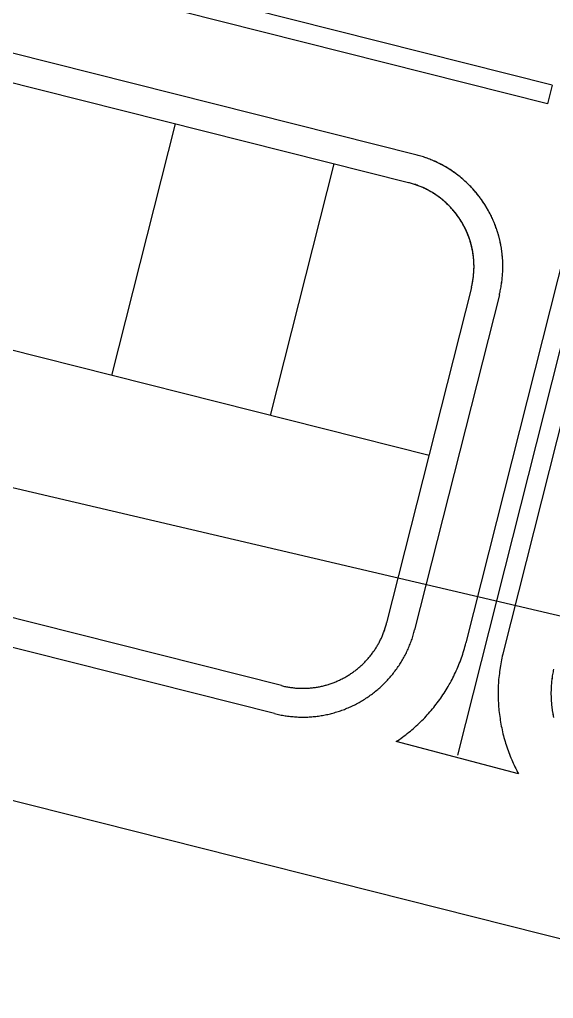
# Model space of a CAD drawing. Header units: metres. Extents: x 680594 to 684853, y 828874 to 830078.
# Drawn here: x 683230.2 to 683285.7, y 829373.6 to 829475.5 of the extents above; entities that cross this region are included whole.
import ezdxf

# ---------------------------------------------------------------- set-up
doc = ezdxf.new("R2010")
doc.units = ezdxf.units.M
doc.layers.add('PLOT_LINES', color=7, linetype='Continuous')

msp = doc.modelspace()

# ---------------------------------------------------------------- linework, layer by layer
at = {"layer": 'PLOT_LINES'}
for points in [[(683324, 829590.12), (683275.75, 829398.93)], [(683324, 829590.12), (683275.75, 829398.93)], [(683318.14, 829575.1), (683276.64, 829410.6)], [(683318.14, 829575.1), (683276.64, 829410.6)], [(683322.02, 829574.12), (683280.51, 829409.62)], [(683322.02, 829574.12), (683280.51, 829409.62)], [(683285.62, 829468.67), (683001.6, 829540.33)], [(683285.62, 829468.67), (683001.6, 829540.33)], [(683285.13, 829466.73), (683001.12, 829538.4)], [(683285.13, 829466.73), (683001.12, 829538.4)], [(683271.41, 829461.42), (683010.67, 829527.22)], [(683271.41, 829461.42), (683010.67, 829527.22)], [(682890.13, 829506.41), (683379.65, 829391.56)], [(682890.13, 829506.41), (683379.65, 829391.56)], [(683270.68, 829458.51), (683147.54, 829489.59)], [(683270.68, 829458.51), (683147.54, 829489.59)], [(684472.77, 829080.44), (682895.73, 829478.39)], [(683256.73, 829403.25), (682995.99, 829469.04)], [(683256.73, 829403.25), (682995.99, 829469.04)], [(683285.62, 829468.67), (683285.13, 829466.73)], [(683285.62, 829468.67), (683285.13, 829466.73)], [(683239.83, 829438.45), (683246.44, 829464.63)], [(683239.83, 829438.45), (683246.44, 829464.63)], [(683272.8, 829430.13), (683140.93, 829463.41)], [(683272.8, 829430.13), (683140.93, 829463.41)], [(683280.11, 829446.85), (683280.14, 829446.99), (683280.18, 829447.12), (683280.21, 829447.26), (683280.24, 829447.4), (683280.26, 829447.53), (683280.29, 829447.67), (683280.31, 829447.81), (683280.33, 829447.95), (683280.35, 829448.08), (683280.37, 829448.22), (683280.39, 829448.36), (683280.41, 829448.5), (683280.42, 829448.64), (683280.43, 829448.78), (683280.44, 829448.92), (683280.45, 829449.06), (683280.46, 829449.2), (683280.47, 829449.34), (683280.47, 829449.48), (683280.47, 829449.61), (683280.48, 829449.75), (683280.48, 829449.89), (683280.47, 829450.03), (683280.47, 829450.17), (683280.46, 829450.31), (683280.46, 829450.45), (683280.45, 829450.59), (683280.44, 829450.73), (683280.43, 829450.87), (683280.41, 829451.01), (683280.4, 829451.15), (683280.38, 829451.29), (683280.36, 829451.42), (683280.34, 829451.56), (683280.32, 829451.7), (683280.3, 829451.84), (683280.27, 829451.98), (683280.25, 829452.11), (683280.22, 829452.25), (683280.19, 829452.39), (683280.16, 829452.52), (683280.13, 829452.66), (683280.09, 829452.79), (683280.06, 829452.93), (683280.02, 829453.06), (683279.98, 829453.2), (683279.94, 829453.33), (683279.9, 829453.46), (683279.86, 829453.6), (683279.81, 829453.73), (683279.76, 829453.86), (683279.72, 829453.99), (683279.67, 829454.12), (683279.61, 829454.25), (683279.56, 829454.38), (683279.51, 829454.51), (683279.45, 829454.64), (683279.4, 829454.77), (683279.34, 829454.89), (683279.28, 829455.02), (683279.21, 829455.14), (683279.15, 829455.27), (683279.09, 829455.39), (683279.02, 829455.52), (683278.95, 829455.64), (683278.89, 829455.76), (683278.82, 829455.88), (683278.74, 829456), (683278.67, 829456.12), (683278.6, 829456.24), (683278.52, 829456.35), (683278.44, 829456.47), (683278.36, 829456.59), (683278.29, 829456.7), (683278.2, 829456.81), (683278.12, 829456.93), (683278.04, 829457.04), (683277.95, 829457.15), (683277.87, 829457.26), (683277.78, 829457.37), (683277.69, 829457.48), (683277.6, 829457.58), (683277.51, 829457.69), (683277.42, 829457.79), (683277.32, 829457.9), (683277.23, 829458), (683277.13, 829458.1), (683277.03, 829458.2), (683276.94, 829458.3), (683276.84, 829458.4), (683276.74, 829458.49), (683276.63, 829458.59), (683276.53, 829458.68), (683276.43, 829458.78), (683276.32, 829458.87), (683276.22, 829458.96), (683276.11, 829459.05), (683276, 829459.14), (683275.89, 829459.22), (683275.78, 829459.31), (683275.67, 829459.39), (683275.56, 829459.48), (683275.44, 829459.56), (683275.33, 829459.64), (683275.21, 829459.72), (683275.1, 829459.8), (683274.98, 829459.87), (683274.86, 829459.95), (683274.75, 829460.02), (683274.63, 829460.09), (683274.51, 829460.16), (683274.38, 829460.23), (683274.26, 829460.3), (683274.14, 829460.37), (683274.02, 829460.43), (683273.89, 829460.5), (683273.77, 829460.56), (683273.64, 829460.62), (683273.51, 829460.68), (683273.39, 829460.74), (683273.26, 829460.79), (683273.13, 829460.85), (683273, 829460.9), (683272.87, 829460.95), (683272.74, 829461), (683272.61, 829461.05), (683272.48, 829461.1), (683272.35, 829461.15), (683272.22, 829461.19), (683272.08, 829461.23), (683271.95, 829461.27), (683271.82, 829461.31), (683271.68, 829461.35), (683271.55, 829461.39), (683271.41, 829461.42)], [(683280.11, 829446.85), (683280.14, 829446.99), (683280.18, 829447.13), (683280.21, 829447.26), (683280.24, 829447.4), (683280.26, 829447.54), (683280.29, 829447.68), (683280.31, 829447.82), (683280.34, 829447.95), (683280.36, 829448.09), (683280.37, 829448.23), (683280.39, 829448.37), (683280.41, 829448.51), (683280.42, 829448.65), (683280.43, 829448.79), (683280.45, 829448.93), (683280.45, 829449.07), (683280.46, 829449.21), (683280.47, 829449.35), (683280.47, 829449.49), (683280.48, 829449.64), (683280.48, 829449.78), (683280.48, 829449.92), (683280.47, 829450.06), (683280.47, 829450.2), (683280.46, 829450.34), (683280.46, 829450.48), (683280.45, 829450.62), (683280.44, 829450.76), (683280.42, 829450.9), (683280.41, 829451.04), (683280.4, 829451.18), (683280.38, 829451.32), (683280.36, 829451.46), (683280.34, 829451.6), (683280.32, 829451.74), (683280.29, 829451.88), (683280.27, 829452.01), (683280.24, 829452.15), (683280.21, 829452.29), (683280.18, 829452.43), (683280.15, 829452.56), (683280.12, 829452.7), (683280.08, 829452.84), (683280.05, 829452.97), (683280.01, 829453.11), (683279.97, 829453.24), (683279.93, 829453.38), (683279.88, 829453.51), (683279.84, 829453.65), (683279.79, 829453.78), (683279.75, 829453.91), (683279.7, 829454.04), (683279.65, 829454.17), (683279.59, 829454.3), (683279.54, 829454.43), (683279.48, 829454.56), (683279.43, 829454.69), (683279.37, 829454.82), (683279.31, 829454.95), (683279.25, 829455.07), (683279.19, 829455.2), (683279.12, 829455.33), (683279.06, 829455.45), (683278.99, 829455.57), (683278.92, 829455.7), (683278.85, 829455.82), (683278.78, 829455.94), (683278.71, 829456.06), (683278.63, 829456.18), (683278.56, 829456.3), (683278.48, 829456.42), (683278.4, 829456.53), (683278.32, 829456.65), (683278.24, 829456.76), (683278.16, 829456.88), (683278.07, 829456.99), (683277.99, 829457.1), (683277.9, 829457.21), (683277.82, 829457.32), (683277.73, 829457.43), (683277.64, 829457.54), (683277.54, 829457.65), (683277.45, 829457.75), (683277.36, 829457.86), (683277.26, 829457.96), (683277.17, 829458.06), (683277.07, 829458.16), (683276.97, 829458.27), (683276.87, 829458.36), (683276.77, 829458.46), (683276.67, 829458.56), (683276.56, 829458.65), (683276.46, 829458.75), (683276.35, 829458.84), (683276.25, 829458.93), (683276.14, 829459.02), (683276.03, 829459.11), (683275.92, 829459.2), (683275.81, 829459.29), (683275.7, 829459.37), (683275.58, 829459.46), (683275.47, 829459.54), (683275.36, 829459.62), (683275.24, 829459.7), (683275.12, 829459.78), (683275.01, 829459.86), (683274.89, 829459.93), (683274.77, 829460.01), (683274.65, 829460.08), (683274.53, 829460.15), (683274.41, 829460.22), (683274.28, 829460.29), (683274.16, 829460.36), (683274.03, 829460.42), (683273.91, 829460.49), (683273.78, 829460.55), (683273.66, 829460.61), (683273.53, 829460.67), (683273.4, 829460.73), (683273.27, 829460.79), (683273.14, 829460.84), (683273.01, 829460.9), (683272.88, 829460.95), (683272.75, 829461), (683272.62, 829461.05), (683272.49, 829461.1), (683272.36, 829461.14), (683272.22, 829461.19), (683272.09, 829461.23), (683271.95, 829461.27), (683271.82, 829461.31), (683271.68, 829461.35), (683271.55, 829461.39), (683271.41, 829461.42)], [(683256.32, 829434.29), (683262.92, 829460.47)], [(683256.32, 829434.29), (683262.92, 829460.47)], [(683277.2, 829447.59), (683277.23, 829447.69), (683277.25, 829447.79), (683277.27, 829447.89), (683277.3, 829447.99), (683277.32, 829448.1), (683277.33, 829448.2), (683277.35, 829448.3), (683277.37, 829448.41), (683277.38, 829448.51), (683277.4, 829448.61), (683277.41, 829448.72), (683277.42, 829448.82), (683277.43, 829448.93), (683277.44, 829449.03), (683277.45, 829449.14), (683277.46, 829449.24), (683277.47, 829449.34), (683277.47, 829449.45), (683277.47, 829449.55), (683277.48, 829449.66), (683277.48, 829449.76), (683277.48, 829449.87), (683277.47, 829449.97), (683277.47, 829450.08), (683277.47, 829450.18), (683277.46, 829450.29), (683277.46, 829450.39), (683277.45, 829450.5), (683277.44, 829450.6), (683277.43, 829450.7), (683277.42, 829450.81), (683277.41, 829450.91), (683277.39, 829451.02), (683277.38, 829451.12), (683277.36, 829451.22), (683277.34, 829451.33), (683277.33, 829451.43), (683277.31, 829451.53), (683277.28, 829451.63), (683277.26, 829451.74), (683277.24, 829451.84), (683277.21, 829451.94), (683277.19, 829452.04), (683277.16, 829452.14), (683277.13, 829452.24), (683277.11, 829452.35), (683277.07, 829452.45), (683277.04, 829452.55), (683277.01, 829452.64), (683276.98, 829452.74), (683276.94, 829452.84), (683276.91, 829452.94), (683276.87, 829453.04), (683276.83, 829453.14), (683276.79, 829453.23), (683276.75, 829453.33), (683276.71, 829453.43), (683276.67, 829453.52), (683276.62, 829453.62), (683276.58, 829453.71), (683276.53, 829453.8), (683276.48, 829453.9), (683276.43, 829453.99), (683276.38, 829454.08), (683276.33, 829454.18), (683276.28, 829454.27), (683276.23, 829454.36), (683276.18, 829454.45), (683276.12, 829454.54), (683276.07, 829454.62), (683276.01, 829454.71), (683275.95, 829454.8), (683275.89, 829454.89), (683275.83, 829454.97), (683275.77, 829455.06), (683275.71, 829455.14), (683275.65, 829455.23), (683275.58, 829455.31), (683275.52, 829455.39), (683275.45, 829455.47), (683275.39, 829455.55), (683275.32, 829455.63), (683275.25, 829455.71), (683275.18, 829455.79), (683275.11, 829455.87), (683275.04, 829455.95), (683274.97, 829456.02), (683274.89, 829456.1), (683274.82, 829456.17), (683274.75, 829456.24), (683274.67, 829456.32), (683274.59, 829456.39), (683274.52, 829456.46), (683274.44, 829456.53), (683274.36, 829456.6), (683274.28, 829456.67), (683274.2, 829456.73), (683274.12, 829456.8), (683274.04, 829456.86), (683273.95, 829456.93), (683273.87, 829456.99), (683273.79, 829457.05), (683273.7, 829457.12), (683273.62, 829457.18), (683273.53, 829457.24), (683273.44, 829457.29), (683273.36, 829457.35), (683273.27, 829457.41), (683273.18, 829457.46), (683273.09, 829457.52), (683273, 829457.57), (683272.91, 829457.62), (683272.82, 829457.67), (683272.72, 829457.72), (683272.63, 829457.77), (683272.54, 829457.82), (683272.44, 829457.87), (683272.35, 829457.91), (683272.26, 829457.96), (683272.16, 829458), (683272.06, 829458.04), (683271.97, 829458.08), (683271.87, 829458.12), (683271.77, 829458.16), (683271.68, 829458.2), (683271.58, 829458.24), (683271.48, 829458.27), (683271.38, 829458.31), (683271.28, 829458.34), (683271.18, 829458.37), (683271.08, 829458.4), (683270.98, 829458.43), (683270.88, 829458.46), (683270.78, 829458.49), (683270.68, 829458.51)], [(683277.2, 829447.59), (683277.23, 829447.69), (683277.25, 829447.79), (683277.27, 829447.89), (683277.3, 829448), (683277.32, 829448.1), (683277.34, 829448.21), (683277.35, 829448.31), (683277.37, 829448.41), (683277.39, 829448.52), (683277.4, 829448.62), (683277.41, 829448.73), (683277.42, 829448.83), (683277.44, 829448.94), (683277.44, 829449.04), (683277.45, 829449.15), (683277.46, 829449.25), (683277.47, 829449.36), (683277.47, 829449.46), (683277.47, 829449.57), (683277.48, 829449.67), (683277.48, 829449.78), (683277.48, 829449.88), (683277.47, 829449.99), (683277.47, 829450.1), (683277.47, 829450.2), (683277.46, 829450.31), (683277.45, 829450.41), (683277.45, 829450.52), (683277.44, 829450.62), (683277.43, 829450.73), (683277.42, 829450.83), (683277.4, 829450.94), (683277.39, 829451.04), (683277.37, 829451.15), (683277.36, 829451.25), (683277.34, 829451.35), (683277.32, 829451.46), (683277.3, 829451.56), (683277.28, 829451.66), (683277.26, 829451.77), (683277.23, 829451.87), (683277.21, 829451.97), (683277.18, 829452.07), (683277.15, 829452.18), (683277.12, 829452.28), (683277.09, 829452.38), (683277.06, 829452.48), (683277.03, 829452.58), (683277, 829452.68), (683276.96, 829452.78), (683276.93, 829452.88), (683276.89, 829452.98), (683276.85, 829453.08), (683276.81, 829453.18), (683276.77, 829453.27), (683276.73, 829453.37), (683276.69, 829453.47), (683276.65, 829453.56), (683276.6, 829453.66), (683276.56, 829453.75), (683276.51, 829453.85), (683276.46, 829453.94), (683276.41, 829454.03), (683276.36, 829454.13), (683276.31, 829454.22), (683276.26, 829454.31), (683276.2, 829454.4), (683276.15, 829454.49), (683276.09, 829454.58), (683276.04, 829454.67), (683275.98, 829454.76), (683275.92, 829454.85), (683275.86, 829454.93), (683275.8, 829455.02), (683275.74, 829455.11), (683275.67, 829455.19), (683275.61, 829455.27), (683275.55, 829455.36), (683275.48, 829455.44), (683275.41, 829455.52), (683275.35, 829455.6), (683275.28, 829455.68), (683275.21, 829455.76), (683275.14, 829455.84), (683275.07, 829455.92), (683274.99, 829455.99), (683274.92, 829456.07), (683274.85, 829456.15), (683274.77, 829456.22), (683274.7, 829456.29), (683274.62, 829456.37), (683274.54, 829456.44), (683274.46, 829456.51), (683274.38, 829456.58), (683274.3, 829456.65), (683274.22, 829456.71), (683274.14, 829456.78), (683274.06, 829456.85), (683273.98, 829456.91), (683273.89, 829456.98), (683273.81, 829457.04), (683273.72, 829457.1), (683273.64, 829457.16), (683273.55, 829457.22), (683273.46, 829457.28), (683273.37, 829457.34), (683273.28, 829457.4), (683273.2, 829457.45), (683273.11, 829457.51), (683273.01, 829457.56), (683272.92, 829457.61), (683272.83, 829457.66), (683272.74, 829457.72), (683272.64, 829457.76), (683272.55, 829457.81), (683272.46, 829457.86), (683272.36, 829457.91), (683272.27, 829457.95), (683272.17, 829458), (683272.07, 829458.04), (683271.98, 829458.08), (683271.88, 829458.12), (683271.78, 829458.16), (683271.68, 829458.2), (683271.58, 829458.23), (683271.49, 829458.27), (683271.39, 829458.3), (683271.29, 829458.34), (683271.19, 829458.37), (683271.08, 829458.4), (683270.98, 829458.43), (683270.88, 829458.46), (683270.78, 829458.49), (683270.68, 829458.51)], [(683277.2, 829447.59), (683268.39, 829412.68)], [(683277.2, 829447.59), (683268.39, 829412.68)], [(683280.11, 829446.85), (683271.3, 829411.95)], [(683280.11, 829446.85), (683271.3, 829411.95)], [(683257.47, 829406.16), (683134.33, 829437.23)], [(683257.47, 829406.16), (683134.33, 829437.23)], [(683257.47, 829406.16), (683257.57, 829406.13), (683257.67, 829406.11), (683257.77, 829406.08), (683257.87, 829406.06), (683257.98, 829406.04), (683258.08, 829406.02), (683258.18, 829406.01), (683258.29, 829405.99), (683258.39, 829405.97), (683258.49, 829405.96), (683258.6, 829405.95), (683258.7, 829405.93), (683258.81, 829405.92), (683258.91, 829405.91), (683259.01, 829405.91), (683259.12, 829405.9), (683259.22, 829405.89), (683259.33, 829405.89), (683259.43, 829405.89), (683259.54, 829405.88), (683259.64, 829405.88), (683259.75, 829405.88), (683259.85, 829405.88), (683259.96, 829405.89), (683260.06, 829405.89), (683260.17, 829405.9), (683260.27, 829405.9), (683260.37, 829405.91), (683260.48, 829405.92), (683260.58, 829405.93), (683260.69, 829405.94), (683260.79, 829405.95), (683260.9, 829405.97), (683261, 829405.98), (683261.1, 829406), (683261.21, 829406.01), (683261.31, 829406.03), (683261.41, 829406.05), (683261.51, 829406.07), (683261.62, 829406.1), (683261.72, 829406.12), (683261.82, 829406.14), (683261.92, 829406.17), (683262.02, 829406.2), (683262.12, 829406.22), (683262.22, 829406.25), (683262.33, 829406.28), (683262.42, 829406.32), (683262.52, 829406.35), (683262.62, 829406.38), (683262.72, 829406.42), (683262.82, 829406.45), (683262.92, 829406.49), (683263.02, 829406.53), (683263.11, 829406.57), (683263.21, 829406.61), (683263.31, 829406.65), (683263.4, 829406.69), (683263.5, 829406.74), (683263.59, 829406.78), (683263.68, 829406.83), (683263.78, 829406.88), (683263.87, 829406.92), (683263.96, 829406.97), (683264.05, 829407.02), (683264.15, 829407.08), (683264.24, 829407.13), (683264.33, 829407.18), (683264.42, 829407.24), (683264.5, 829407.29), (683264.59, 829407.35), (683264.68, 829407.41), (683264.77, 829407.47), (683264.85, 829407.53), (683264.94, 829407.59), (683265.02, 829407.65), (683265.11, 829407.71), (683265.19, 829407.77), (683265.27, 829407.84), (683265.35, 829407.91), (683265.43, 829407.97), (683265.51, 829408.04), (683265.59, 829408.11), (683265.67, 829408.18), (683265.75, 829408.25), (683265.83, 829408.32), (683265.9, 829408.39), (683265.98, 829408.46), (683266.05, 829408.54), (683266.12, 829408.61), (683266.2, 829408.69), (683266.27, 829408.76), (683266.34, 829408.84), (683266.41, 829408.92), (683266.48, 829409), (683266.55, 829409.08), (683266.61, 829409.16), (683266.68, 829409.24), (683266.74, 829409.32), (683266.81, 829409.4), (683266.87, 829409.49), (683266.93, 829409.57), (683267, 829409.66), (683267.06, 829409.74), (683267.12, 829409.83), (683267.17, 829409.92), (683267.23, 829410), (683267.29, 829410.09), (683267.34, 829410.18), (683267.4, 829410.27), (683267.45, 829410.36), (683267.5, 829410.45), (683267.55, 829410.54), (683267.6, 829410.63), (683267.65, 829410.73), (683267.7, 829410.82), (683267.75, 829410.91), (683267.79, 829411.01), (683267.84, 829411.1), (683267.88, 829411.2), (683267.92, 829411.29), (683267.96, 829411.39), (683268, 829411.49), (683268.04, 829411.58), (683268.08, 829411.68), (683268.12, 829411.78), (683268.15, 829411.88), (683268.19, 829411.98), (683268.22, 829412.08), (683268.25, 829412.18), (683268.28, 829412.28), (683268.31, 829412.38), (683268.34, 829412.48), (683268.37, 829412.58), (683268.39, 829412.68)], [(683257.47, 829406.16), (683257.57, 829406.13), (683257.67, 829406.11), (683257.77, 829406.08), (683257.87, 829406.06), (683257.98, 829406.04), (683258.08, 829406.02), (683258.18, 829406.01), (683258.29, 829405.99), (683258.39, 829405.97), (683258.49, 829405.96), (683258.6, 829405.95), (683258.7, 829405.93), (683258.81, 829405.92), (683258.91, 829405.91), (683259.01, 829405.91), (683259.12, 829405.9), (683259.22, 829405.89), (683259.33, 829405.89), (683259.43, 829405.89), (683259.54, 829405.88), (683259.64, 829405.88), (683259.75, 829405.88), (683259.85, 829405.88), (683259.96, 829405.89), (683260.06, 829405.89), (683260.17, 829405.9), (683260.27, 829405.9), (683260.37, 829405.91), (683260.48, 829405.92), (683260.58, 829405.93), (683260.69, 829405.94), (683260.79, 829405.95), (683260.9, 829405.97), (683261, 829405.98), (683261.1, 829406), (683261.21, 829406.01), (683261.31, 829406.03), (683261.41, 829406.05), (683261.51, 829406.07), (683261.62, 829406.1), (683261.72, 829406.12), (683261.82, 829406.14), (683261.92, 829406.17), (683262.02, 829406.2), (683262.12, 829406.22), (683262.22, 829406.25), (683262.33, 829406.28), (683262.42, 829406.32), (683262.52, 829406.35), (683262.62, 829406.38), (683262.72, 829406.42), (683262.82, 829406.45), (683262.92, 829406.49), (683263.02, 829406.53), (683263.11, 829406.57), (683263.21, 829406.61), (683263.31, 829406.65), (683263.4, 829406.69), (683263.5, 829406.74), (683263.59, 829406.78), (683263.68, 829406.83), (683263.78, 829406.88), (683263.87, 829406.92), (683263.96, 829406.97), (683264.05, 829407.02), (683264.15, 829407.08), (683264.24, 829407.13), (683264.33, 829407.18), (683264.42, 829407.24), (683264.5, 829407.29), (683264.59, 829407.35), (683264.68, 829407.41), (683264.77, 829407.47), (683264.85, 829407.53), (683264.94, 829407.59), (683265.02, 829407.65), (683265.11, 829407.71), (683265.19, 829407.77), (683265.27, 829407.84), (683265.35, 829407.91), (683265.43, 829407.97), (683265.51, 829408.04), (683265.59, 829408.11), (683265.67, 829408.18), (683265.75, 829408.25), (683265.83, 829408.32), (683265.9, 829408.39), (683265.98, 829408.46), (683266.05, 829408.54), (683266.12, 829408.61), (683266.2, 829408.69), (683266.27, 829408.76), (683266.34, 829408.84), (683266.41, 829408.92), (683266.48, 829409), (683266.55, 829409.08), (683266.61, 829409.16), (683266.68, 829409.24), (683266.74, 829409.32), (683266.81, 829409.4), (683266.87, 829409.49), (683266.93, 829409.57), (683267, 829409.66), (683267.06, 829409.74), (683267.12, 829409.83), (683267.17, 829409.92), (683267.23, 829410), (683267.29, 829410.09), (683267.34, 829410.18), (683267.4, 829410.27), (683267.45, 829410.36), (683267.5, 829410.45), (683267.55, 829410.54), (683267.6, 829410.63), (683267.65, 829410.73), (683267.7, 829410.82), (683267.75, 829410.91), (683267.79, 829411.01), (683267.84, 829411.1), (683267.88, 829411.2), (683267.92, 829411.29), (683267.96, 829411.39), (683268, 829411.49), (683268.04, 829411.58), (683268.08, 829411.68), (683268.12, 829411.78), (683268.15, 829411.88), (683268.19, 829411.98), (683268.22, 829412.08), (683268.25, 829412.18), (683268.28, 829412.28), (683268.31, 829412.38), (683268.34, 829412.48), (683268.37, 829412.58), (683268.39, 829412.68)], [(683256.73, 829403.25), (683256.87, 829403.21), (683257, 829403.18), (683257.14, 829403.15), (683257.28, 829403.12), (683257.41, 829403.1), (683257.55, 829403.07), (683257.69, 829403.05), (683257.83, 829403.02), (683257.96, 829403), (683258.1, 829402.98), (683258.24, 829402.97), (683258.38, 829402.95), (683258.52, 829402.94), (683258.66, 829402.93), (683258.8, 829402.91), (683258.94, 829402.9), (683259.08, 829402.9), (683259.22, 829402.89), (683259.35, 829402.89), (683259.49, 829402.88), (683259.63, 829402.88), (683259.77, 829402.88), (683259.91, 829402.88), (683260.05, 829402.89), (683260.19, 829402.89), (683260.33, 829402.9), (683260.47, 829402.91), (683260.61, 829402.92), (683260.75, 829402.93), (683260.89, 829402.94), (683261.03, 829402.96), (683261.17, 829402.98), (683261.3, 829402.99), (683261.44, 829403.01), (683261.58, 829403.04), (683261.72, 829403.06), (683261.86, 829403.08), (683261.99, 829403.11), (683262.13, 829403.14), (683262.27, 829403.17), (683262.4, 829403.2), (683262.54, 829403.23), (683262.67, 829403.26), (683262.81, 829403.3), (683262.94, 829403.34), (683263.08, 829403.38), (683263.21, 829403.42), (683263.34, 829403.46), (683263.48, 829403.5), (683263.61, 829403.55), (683263.74, 829403.59), (683263.87, 829403.64), (683264, 829403.69), (683264.13, 829403.74), (683264.26, 829403.8), (683264.39, 829403.85), (683264.52, 829403.91), (683264.65, 829403.96), (683264.77, 829404.02), (683264.9, 829404.08), (683265.02, 829404.14), (683265.15, 829404.21), (683265.27, 829404.27), (683265.39, 829404.34), (683265.52, 829404.4), (683265.64, 829404.47), (683265.76, 829404.54), (683265.88, 829404.61), (683266, 829404.69), (683266.12, 829404.76), (683266.23, 829404.84), (683266.35, 829404.92), (683266.47, 829404.99), (683266.58, 829405.07), (683266.69, 829405.15), (683266.81, 829405.24), (683266.92, 829405.32), (683267.03, 829405.41), (683267.14, 829405.49), (683267.25, 829405.58), (683267.36, 829405.67), (683267.46, 829405.76), (683267.57, 829405.85), (683267.67, 829405.94), (683267.78, 829406.04), (683267.88, 829406.13), (683267.98, 829406.23), (683268.08, 829406.32), (683268.18, 829406.42), (683268.28, 829406.52), (683268.37, 829406.62), (683268.47, 829406.72), (683268.56, 829406.83), (683268.66, 829406.93), (683268.75, 829407.04), (683268.84, 829407.14), (683268.93, 829407.25), (683269.02, 829407.36), (683269.1, 829407.47), (683269.19, 829407.58), (683269.27, 829407.69), (683269.36, 829407.8), (683269.44, 829407.91), (683269.52, 829408.03), (683269.6, 829408.14), (683269.68, 829408.26), (683269.75, 829408.38), (683269.83, 829408.49), (683269.9, 829408.61), (683269.97, 829408.73), (683270.04, 829408.85), (683270.11, 829408.97), (683270.18, 829409.1), (683270.25, 829409.22), (683270.31, 829409.34), (683270.38, 829409.47), (683270.44, 829409.59), (683270.5, 829409.72), (683270.56, 829409.84), (683270.62, 829409.97), (683270.67, 829410.1), (683270.73, 829410.23), (683270.78, 829410.36), (683270.83, 829410.49), (683270.88, 829410.62), (683270.93, 829410.75), (683270.98, 829410.88), (683271.03, 829411.01), (683271.07, 829411.14), (683271.11, 829411.27), (683271.15, 829411.41), (683271.19, 829411.54), (683271.23, 829411.68), (683271.27, 829411.81), (683271.3, 829411.95)], [(683256.73, 829403.25), (683256.87, 829403.21), (683257, 829403.18), (683257.14, 829403.15), (683257.28, 829403.12), (683257.41, 829403.1), (683257.55, 829403.07), (683257.69, 829403.05), (683257.83, 829403.02), (683257.96, 829403), (683258.1, 829402.98), (683258.24, 829402.97), (683258.38, 829402.95), (683258.52, 829402.94), (683258.66, 829402.93), (683258.8, 829402.91), (683258.94, 829402.9), (683259.08, 829402.9), (683259.22, 829402.89), (683259.35, 829402.89), (683259.49, 829402.88), (683259.63, 829402.88), (683259.77, 829402.88), (683259.91, 829402.88), (683260.05, 829402.89), (683260.19, 829402.89), (683260.33, 829402.9), (683260.47, 829402.91), (683260.61, 829402.92), (683260.75, 829402.93), (683260.89, 829402.94), (683261.03, 829402.96), (683261.17, 829402.98), (683261.3, 829402.99), (683261.44, 829403.01), (683261.58, 829403.04), (683261.72, 829403.06), (683261.86, 829403.08), (683261.99, 829403.11), (683262.13, 829403.14), (683262.27, 829403.17), (683262.4, 829403.2), (683262.54, 829403.23), (683262.67, 829403.26), (683262.81, 829403.3), (683262.94, 829403.34), (683263.08, 829403.38), (683263.21, 829403.42), (683263.34, 829403.46), (683263.48, 829403.5), (683263.61, 829403.55), (683263.74, 829403.59), (683263.87, 829403.64), (683264, 829403.69), (683264.13, 829403.74), (683264.26, 829403.8), (683264.39, 829403.85), (683264.52, 829403.91), (683264.65, 829403.96), (683264.77, 829404.02), (683264.9, 829404.08), (683265.02, 829404.14), (683265.15, 829404.21), (683265.27, 829404.27), (683265.39, 829404.34), (683265.52, 829404.4), (683265.64, 829404.47), (683265.76, 829404.54), (683265.88, 829404.61), (683266, 829404.69), (683266.12, 829404.76), (683266.23, 829404.84), (683266.35, 829404.92), (683266.47, 829404.99), (683266.58, 829405.07), (683266.69, 829405.15), (683266.81, 829405.24), (683266.92, 829405.32), (683267.03, 829405.41), (683267.14, 829405.49), (683267.25, 829405.58), (683267.36, 829405.67), (683267.46, 829405.76), (683267.57, 829405.85), (683267.67, 829405.94), (683267.78, 829406.04), (683267.88, 829406.13), (683267.98, 829406.23), (683268.08, 829406.32), (683268.18, 829406.42), (683268.28, 829406.52), (683268.37, 829406.62), (683268.47, 829406.72), (683268.56, 829406.83), (683268.66, 829406.93), (683268.75, 829407.04), (683268.84, 829407.14), (683268.93, 829407.25), (683269.02, 829407.36), (683269.1, 829407.47), (683269.19, 829407.58), (683269.27, 829407.69), (683269.36, 829407.8), (683269.44, 829407.91), (683269.52, 829408.03), (683269.6, 829408.14), (683269.68, 829408.26), (683269.75, 829408.38), (683269.83, 829408.49), (683269.9, 829408.61), (683269.97, 829408.73), (683270.04, 829408.85), (683270.11, 829408.97), (683270.18, 829409.1), (683270.25, 829409.22), (683270.31, 829409.34), (683270.38, 829409.47), (683270.44, 829409.59), (683270.5, 829409.72), (683270.56, 829409.84), (683270.62, 829409.97), (683270.67, 829410.1), (683270.73, 829410.23), (683270.78, 829410.36), (683270.83, 829410.49), (683270.88, 829410.62), (683270.93, 829410.75), (683270.98, 829410.88), (683271.03, 829411.01), (683271.07, 829411.14), (683271.11, 829411.27), (683271.15, 829411.41), (683271.19, 829411.54), (683271.23, 829411.68), (683271.27, 829411.81), (683271.3, 829411.95)], [(683269.38, 829400.33), (683269.55, 829400.44), (683269.72, 829400.56), (683269.89, 829400.68), (683270.05, 829400.8), (683270.22, 829400.92), (683270.38, 829401.04), (683270.54, 829401.17), (683270.7, 829401.3), (683270.86, 829401.43), (683271.01, 829401.56), (683271.17, 829401.69), (683271.32, 829401.83), (683271.47, 829401.96), (683271.62, 829402.1), (683271.77, 829402.24), (683271.92, 829402.38), (683272.06, 829402.53), (683272.21, 829402.67), (683272.35, 829402.82), (683272.49, 829402.97), (683272.62, 829403.12), (683272.76, 829403.27), (683272.9, 829403.42), (683273.03, 829403.58), (683273.16, 829403.74), (683273.29, 829403.89), (683273.42, 829404.05), (683273.54, 829404.22), (683273.66, 829404.38), (683273.79, 829404.54), (683273.91, 829404.71), (683274.02, 829404.87), (683274.14, 829405.04), (683274.25, 829405.21), (683274.36, 829405.38), (683274.47, 829405.55), (683274.58, 829405.73), (683274.69, 829405.9), (683274.79, 829406.08), (683274.89, 829406.26), (683274.99, 829406.43), (683275.09, 829406.61), (683275.19, 829406.79), (683275.28, 829406.98), (683275.37, 829407.16), (683275.46, 829407.34), (683275.55, 829407.53), (683275.63, 829407.71), (683275.71, 829407.9), (683275.79, 829408.09), (683275.87, 829408.27), (683275.95, 829408.46), (683276.02, 829408.65), (683276.09, 829408.85), (683276.16, 829409.04), (683276.23, 829409.23), (683276.3, 829409.42), (683276.36, 829409.62), (683276.42, 829409.81), (683276.48, 829410.01), (683276.53, 829410.21), (683276.58, 829410.4), (683276.64, 829410.6)], [(683269.38, 829400.33), (683269.55, 829400.44), (683269.72, 829400.56), (683269.89, 829400.68), (683270.05, 829400.8), (683270.22, 829400.92), (683270.38, 829401.04), (683270.54, 829401.17), (683270.7, 829401.3), (683270.86, 829401.43), (683271.01, 829401.56), (683271.17, 829401.69), (683271.32, 829401.83), (683271.47, 829401.96), (683271.62, 829402.1), (683271.77, 829402.24), (683271.92, 829402.38), (683272.06, 829402.53), (683272.21, 829402.67), (683272.35, 829402.82), (683272.49, 829402.97), (683272.62, 829403.12), (683272.76, 829403.27), (683272.9, 829403.42), (683273.03, 829403.58), (683273.16, 829403.74), (683273.29, 829403.89), (683273.42, 829404.05), (683273.54, 829404.22), (683273.66, 829404.38), (683273.79, 829404.54), (683273.91, 829404.71), (683274.02, 829404.87), (683274.14, 829405.04), (683274.25, 829405.21), (683274.36, 829405.38), (683274.47, 829405.55), (683274.58, 829405.73), (683274.69, 829405.9), (683274.79, 829406.08), (683274.89, 829406.26), (683274.99, 829406.43), (683275.09, 829406.61), (683275.19, 829406.79), (683275.28, 829406.98), (683275.37, 829407.16), (683275.46, 829407.34), (683275.55, 829407.53), (683275.63, 829407.71), (683275.71, 829407.9), (683275.79, 829408.09), (683275.87, 829408.27), (683275.95, 829408.46), (683276.02, 829408.65), (683276.09, 829408.85), (683276.16, 829409.04), (683276.23, 829409.23), (683276.3, 829409.42), (683276.36, 829409.62), (683276.42, 829409.81), (683276.48, 829410.01), (683276.53, 829410.21), (683276.58, 829410.4), (683276.64, 829410.6)], [(683280.51, 829409.62), (683280.47, 829409.42), (683280.42, 829409.23), (683280.38, 829409.03), (683280.33, 829408.83), (683280.29, 829408.63), (683280.26, 829408.43), (683280.22, 829408.23), (683280.19, 829408.03), (683280.16, 829407.82), (683280.13, 829407.62), (683280.11, 829407.42), (683280.08, 829407.22), (683280.06, 829407.02), (683280.04, 829406.81), (683280.03, 829406.61), (683280.02, 829406.41), (683280, 829406.2), (683280, 829406), (683279.99, 829405.8), (683279.98, 829405.59), (683279.98, 829405.39), (683279.98, 829405.18), (683279.99, 829404.98), (683279.99, 829404.78), (683280, 829404.57), (683280.01, 829404.37), (683280.02, 829404.17), (683280.04, 829403.96), (683280.05, 829403.76), (683280.07, 829403.56), (683280.1, 829403.35), (683280.12, 829403.15), (683280.15, 829402.95), (683280.18, 829402.75), (683280.21, 829402.55), (683280.24, 829402.35), (683280.28, 829402.15), (683280.31, 829401.95), (683280.36, 829401.75), (683280.4, 829401.55), (683280.44, 829401.35), (683280.49, 829401.15), (683280.54, 829400.95), (683280.59, 829400.76), (683280.65, 829400.56), (683280.71, 829400.36), (683280.76, 829400.17), (683280.83, 829399.98), (683280.89, 829399.78), (683280.95, 829399.59), (683281.02, 829399.4), (683281.09, 829399.21), (683281.17, 829399.02), (683281.24, 829398.83), (683281.32, 829398.64), (683281.4, 829398.45), (683281.48, 829398.26), (683281.56, 829398.08), (683281.65, 829397.89), (683281.73, 829397.71), (683281.82, 829397.53), (683281.92, 829397.34), (683282.01, 829397.16), (683282.11, 829396.98)], [(683280.51, 829409.62), (683280.47, 829409.42), (683280.42, 829409.23), (683280.38, 829409.03), (683280.33, 829408.83), (683280.29, 829408.63), (683280.26, 829408.43), (683280.22, 829408.23), (683280.19, 829408.03), (683280.16, 829407.82), (683280.13, 829407.62), (683280.11, 829407.42), (683280.08, 829407.22), (683280.06, 829407.02), (683280.04, 829406.81), (683280.03, 829406.61), (683280.02, 829406.41), (683280, 829406.2), (683280, 829406), (683279.99, 829405.8), (683279.98, 829405.59), (683279.98, 829405.39), (683279.98, 829405.18), (683279.99, 829404.98), (683279.99, 829404.78), (683280, 829404.57), (683280.01, 829404.37), (683280.02, 829404.17), (683280.04, 829403.96), (683280.05, 829403.76), (683280.07, 829403.56), (683280.1, 829403.35), (683280.12, 829403.15), (683280.15, 829402.95), (683280.18, 829402.75), (683280.21, 829402.55), (683280.24, 829402.35), (683280.28, 829402.15), (683280.31, 829401.95), (683280.36, 829401.75), (683280.4, 829401.55), (683280.44, 829401.35), (683280.49, 829401.15), (683280.54, 829400.95), (683280.59, 829400.76), (683280.65, 829400.56), (683280.71, 829400.36), (683280.76, 829400.17), (683280.83, 829399.98), (683280.89, 829399.78), (683280.95, 829399.59), (683281.02, 829399.4), (683281.09, 829399.21), (683281.17, 829399.02), (683281.24, 829398.83), (683281.32, 829398.64), (683281.4, 829398.45), (683281.48, 829398.26), (683281.56, 829398.08), (683281.65, 829397.89), (683281.73, 829397.71), (683281.82, 829397.53), (683281.92, 829397.34), (683282.01, 829397.16), (683282.11, 829396.98)], [(683285.75, 829407.87), (683285.72, 829407.73), (683285.7, 829407.59), (683285.67, 829407.46), (683285.65, 829407.32), (683285.62, 829407.18), (683285.6, 829407.04), (683285.59, 829406.91), (683285.57, 829406.77), (683285.55, 829406.63), (683285.54, 829406.49), (683285.53, 829406.35), (683285.51, 829406.21), (683285.5, 829406.07), (683285.5, 829405.93), (683285.49, 829405.79), (683285.49, 829405.65), (683285.48, 829405.51), (683285.48, 829405.37), (683285.48, 829405.23), (683285.49, 829405.1), (683285.49, 829404.96), (683285.49, 829404.82), (683285.5, 829404.68), (683285.51, 829404.54), (683285.52, 829404.4), (683285.53, 829404.26), (683285.54, 829404.12), (683285.56, 829403.98), (683285.58, 829403.84), (683285.59, 829403.7), (683285.61, 829403.57), (683285.64, 829403.43), (683285.66, 829403.29), (683285.68, 829403.15), (683285.71, 829403.02), (683285.74, 829402.88)], [(683285.75, 829407.87), (683285.72, 829407.73), (683285.7, 829407.59), (683285.67, 829407.46), (683285.65, 829407.32), (683285.62, 829407.18), (683285.6, 829407.04), (683285.59, 829406.91), (683285.57, 829406.77), (683285.55, 829406.63), (683285.54, 829406.49), (683285.53, 829406.35), (683285.51, 829406.21), (683285.5, 829406.07), (683285.5, 829405.93), (683285.49, 829405.79), (683285.49, 829405.65), (683285.48, 829405.51), (683285.48, 829405.37), (683285.48, 829405.23), (683285.49, 829405.1), (683285.49, 829404.96), (683285.49, 829404.82), (683285.5, 829404.68), (683285.51, 829404.54), (683285.52, 829404.4), (683285.53, 829404.26), (683285.54, 829404.12), (683285.56, 829403.98), (683285.58, 829403.84), (683285.59, 829403.7), (683285.61, 829403.57), (683285.64, 829403.43), (683285.66, 829403.29), (683285.68, 829403.15), (683285.71, 829403.02), (683285.74, 829402.88)], [(683285.75, 829407.87), (683285.72, 829407.73), (683285.7, 829407.59), (683285.67, 829407.45), (683285.65, 829407.31), (683285.62, 829407.17), (683285.6, 829407.03), (683285.58, 829406.9), (683285.57, 829406.76), (683285.55, 829406.62), (683285.54, 829406.48), (683285.52, 829406.34), (683285.51, 829406.2), (683285.5, 829406.06), (683285.5, 829405.91), (683285.49, 829405.77), (683285.49, 829405.63), (683285.48, 829405.49), (683285.48, 829405.35), (683285.48, 829405.21), (683285.49, 829405.07), (683285.49, 829404.93), (683285.5, 829404.79), (683285.5, 829404.65), (683285.51, 829404.51), (683285.52, 829404.37), (683285.53, 829404.23), (683285.55, 829404.09), (683285.56, 829403.95), (683285.58, 829403.81), (683285.6, 829403.67), (683285.62, 829403.53), (683285.64, 829403.39), (683285.67, 829403.25), (683285.69, 829403.11), (683285.72, 829402.98), (683285.75, 829402.84)], [(683285.75, 829407.87), (683285.72, 829407.73), (683285.7, 829407.59), (683285.67, 829407.45), (683285.65, 829407.31), (683285.62, 829407.17), (683285.6, 829407.03), (683285.58, 829406.9), (683285.57, 829406.76), (683285.55, 829406.62), (683285.54, 829406.48), (683285.52, 829406.34), (683285.51, 829406.2), (683285.5, 829406.06), (683285.5, 829405.91), (683285.49, 829405.77), (683285.49, 829405.63), (683285.48, 829405.49), (683285.48, 829405.35), (683285.48, 829405.21), (683285.49, 829405.07), (683285.49, 829404.93), (683285.5, 829404.79), (683285.5, 829404.65), (683285.51, 829404.51), (683285.52, 829404.37), (683285.53, 829404.23), (683285.55, 829404.09), (683285.56, 829403.95), (683285.58, 829403.81), (683285.6, 829403.67), (683285.62, 829403.53), (683285.64, 829403.39), (683285.67, 829403.25), (683285.69, 829403.11), (683285.72, 829402.98), (683285.75, 829402.84)], [(683282.11, 829396.98), (683269.38, 829400.33)], [(683282.11, 829396.98), (683269.38, 829400.33)]]:
    msp.add_lwpolyline(points, dxfattribs=at)

doc.saveas('drawing.dxf')
